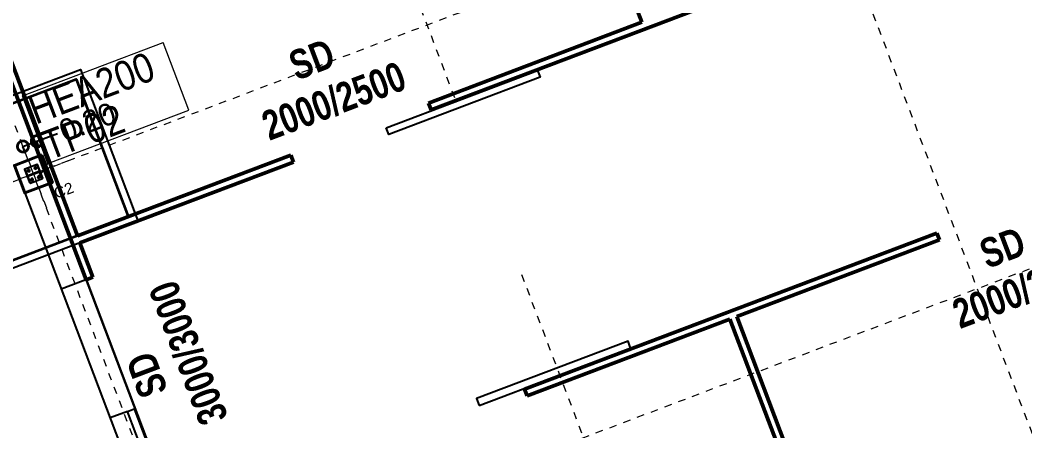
# Model space of a CAD drawing. Header units: metres. Extents: x 2164 to 2480, y 2851 to 3062.
# Drawn here: x 2218.15 to 2231.8, y 2986.38 to 2991.97 of the extents above; entities that cross this region are included whole.
import ezdxf

# ---------------------------------------------------------------- set-up
doc = ezdxf.new("R2010")
doc.units = ezdxf.units.M
doc.header["$MEASUREMENT"] = 0
doc.linetypes.add('XKITLINE00', pattern=[0])
doc.linetypes.add('XKITLINE03', pattern=[6, 3, -1, 1, -1])
doc.layers.get('0').update_dxf_attribs({"linetype": 'CONTINUOUS'})
doc.layers.get('Defpoints').update_dxf_attribs({"linetype": 'CONTINUOUS'})
for name, color, linetype, lineweight in [('Column', 7, 'CONTINUOUS', 40), ('Contour', 7, 'CONTINUOUS', 9), ('foundation', 7, 'CONTINUOUS', 35), ('Part', 2, 'CONTINUOUS', 0), ('PartMark', 3, 'CONTINUOUS', 0), ('S-GRID', 1, 'CONTINUOUS', 0)]:
    doc.layers.add(name, color=color, linetype=linetype, lineweight=lineweight)
for name, color, linetype in [('dim_axis', 251, 'CONTINUOUS'), ('plain foundation', 8, 'CONTINUOUS'), ('Porte', 8, 'CONTINUOUS'), ('Steel Section', 7, 'CONTINUOUS'), ('text', 7, 'CONTINUOUS'), ('Text01', 42, 'CONTINUOUS')]:
    doc.layers.add(name, color=color, linetype=linetype)
doc.styles.add('Andalus1', font='andlso.ttf', dxfattribs={"height": 3})
doc.styles.add('Arial', font='arial.ttf', dxfattribs={"height": 0.05})
doc.styles.add('Arial2', font='arial.ttf', dxfattribs={"height": 300})
doc.styles.get("Standard").update_dxf_attribs({"font": 'bold.shx', "bigfont": 'whgtxt.shx'})
doc.dimstyles.new('Annotative1', dxfattribs={"dimscale": 0, "dimtxt": 3, "dimasz": 3, "dimexe": 0, "dimexo": 1, "dimtad": 0, "dimtih": 1, "dimtoh": 1, "dimlfac": 0.001, "dimzin": 1, "dimdsep": 46, "dimtxsty": 'Andalus1', "dimblk": 'DOTSMALL', "dimcen": 2.5, "dimclrd": 256, "dimclre": 256, "dimclrt": 256, "dimadec": 4, "dimazin": 0, "dimtfac": 1, "dimtmove": 0, "dimatfit": 3, "dimldrblk": 'DOTSMALL', "dimfxl": 1, "dimlwd": -1, "dimlwe": -1, "dimarcsym": 0})
doc.dimstyles.get("Standard").update_dxf_attribs({"dimtxt": 0.18, "dimasz": 0.18, "dimexe": 0.18, "dimexo": 0.0625, "dimgap": 0.09, "dimtad": 0, "dimtih": 1, "dimtoh": 1, "dimdec": 4, "dimzin": 0, "dimdsep": 46, "dimtxsty": 'Standard', "dimblk": 'DOT', "dimcen": 0.09, "dimadec": 0, "dimazin": 0, "dimtfac": 1, "dimtdec": 4, "dimtofl": 0, "dimtmove": 0, "dimatfit": 3, "dimldrblk": 'DOT', "dimfxl": 1, "dimtolj": 1, "dimtzin": 0, "dimarcsym": 0})

# ---------------------------------------------------------------- blocks, each defined once
blk = doc.blocks.new('_DotSmall')
at = {"color": 0, "linetype": 'ByBlock', "const_width": 0.5}
blk.add_lwpolyline([(-0.0625, 0, 1), (0.0625, 0, 1)], format="xyb", close=True, dxfattribs=at)
blk = doc.blocks.new('*D7')
at = {"layer": 'Defpoints', "color": 0, "transparency": 16777216}
for p in [(427802, 54795), (427602, 54596), (427802, 54596)]:
    blk.add_point(p, dxfattribs=at)
at = {"layer": 'dim_axis', "transparency": 16777216}
for p, q in [((427602, 54696), (427602, 54795)), ((427602, 54795), (427802, 54795)), ((427802, 54696), (427802, 54795)), ((427802, 54795), (428102, 54795))]:
    blk.add_line(p, q, dxfattribs=at)
at = {"layer": 'dim_axis', "transparency": 16777216, "xscale": 300, "yscale": 300, "zscale": 300, "rotation": 180}
blk.add_blockref('_DotSmall', (427602, 54795), dxfattribs=at)
at = {"layer": 'dim_axis', "transparency": 16777216, "xscale": 300, "yscale": 300, "zscale": 300}
blk.add_blockref('_DotSmall', (427802, 54795), dxfattribs=at)
at = {"layer": 'dim_axis', "transparency": 16777216, "insert": (428540, 54795), "char_height": 300, "attachment_point": 5, "style": 'Andalus1'}
blk.add_mtext('0.20', dxfattribs=at)
blk = doc.blocks.new('_Dot')
at = {"color": 0, "linetype": 'ByBlock', "lineweight": -2}
blk.add_line((-0.5, 0), (-1, 0), dxfattribs=at)
at = {"color": 0, "linetype": 'ByBlock', "const_width": 0.5}
blk.add_lwpolyline([(-0.25, 0, 1), (0.25, 0, 1)], format="xyb", close=True, dxfattribs=at)
blk = doc.blocks.new('*D66')
at = {"color": 0, "lineweight": -2, "transparency": 16777216}
for start, end in [(84.4335, 99.4876), (32.1501, 45.6276)]:
    blk.add_arc((2219.808, 2971.61), 0.912, start, end, dxfattribs=at)
at = {"layer": 'Defpoints', "color": 0, "transparency": 16777216}
for p in [(2302.325, 3002.986, 10.08), (2219.346, 2972.825, 10.08), (2220.384, 2972.317), (2219.808, 2971.61, 10.08), (2214.573, 2969.62, 10.08)]:
    blk.add_point(p, dxfattribs=at)
at = {"color": 0, "lineweight": -2, "transparency": 16777216, "xscale": 0.18, "yscale": 0.18, "zscale": 0.18}
for p, rotation in [((2219.484, 2972.462), 195.1531752599875), ((2220.66, 2971.934), 296.4844251423242)]:
    blk.add_blockref('_Dot', p, dxfattribs=dict(at, rotation=rotation))
at = {"color": 0, "transparency": 16777216, "insert": (2220.181, 2972.442), "char_height": 0.18, "attachment_point": 5}
blk.add_mtext('\\A1;90°', dxfattribs=at)
blk = doc.blocks.new('*D67')
at = {"color": 0, "lineweight": -2, "transparency": 16777216}
for start, end in [(94.0673, 115.6069), (31.4342, 50.7065)]:
    blk.add_arc((2214.573, 2969.62), 0.973, start, end, dxfattribs=at)
at = {"layer": 'Defpoints', "color": 0, "transparency": 16777216}
for p in [(2302.325, 3002.986, 10.08), (2212.303, 2972.719, 10.08), (2215.118, 2970.426), (2214.573, 2969.62, 10.08), (2214.573, 2969.62, 10.08)]:
    blk.add_point(p, dxfattribs=at)
at = {"color": 0, "lineweight": -2, "transparency": 16777216, "xscale": 0.18, "yscale": 0.18, "zscale": 0.18}
for p, rotation in [((2213.998, 2970.405), 210.9145599013818), ((2215.483, 2969.965), 296.1265029166673)]:
    blk.add_blockref('_Dot', p, dxfattribs=dict(at, rotation=rotation))
at = {"color": 0, "transparency": 16777216, "insert": (2214.849, 2970.553), "char_height": 0.18, "attachment_point": 5}
blk.add_mtext('\\A1;105°', dxfattribs=at)
blk = doc.blocks.new('bng')
at = {"layer": 'Column', "lineweight": 40}
blk.add_lwpolyline([(427802.17102, 54596.04028), (427402.17102, 54596.04028), (427402.17102, 54196.04028), (427802.17102, 54196.04028)], close=True, dxfattribs=at)
at = {"layer": 'foundation'}
blk.add_lwpolyline([(426602.17101, 55396.04029), (428602.17101, 55396.04029), (428602.17101, 53396.04029), (426602.17101, 53396.04029)], close=True, dxfattribs=at)
at = {"layer": 'Part', "linetype": 'XKITLINE03', "lineweight": 0}
for p, q in [((427607.17101, 53896.04029), (427607.17101, 54896.04029)), ((428107.17101, 54396.04029), (427107.17101, 54396.04029)), ((427557.17101, 54461.04029), (427557.17101, 54461.04029))]:
    blk.add_line(p, q, dxfattribs=at)
at = {"layer": 'Part', "linetype": 'XKITLINE00', "lineweight": 0}
for p, q in [((427512.17101, 54296.04029), (427512.17101, 54496.04029)), ((427512.17101, 54496.04029), (427522.17101, 54496.04029)), ((427517.17101, 54496.04029), (427517.17101, 54501.04029)), ((427517.17101, 54501.04029), (427697.17101, 54501.04029)), ((427522.17101, 54496.04029), (427522.17101, 54399.29029)), ((427542.17101, 54469.70054), (427557.17101, 54478.36079)), ((427542.17101, 54452.38003), (427542.17101, 54469.70054)), ((427557.17101, 54478.36079), (427572.17101, 54469.70054)), ((427572.17101, 54469.70054), (427572.17101, 54452.38003)), ((427642.17101, 54469.70054), (427657.17101, 54478.36079)), ((427642.17101, 54452.38003), (427642.17101, 54469.70054)), ((427657.17101, 54478.36079), (427672.17101, 54469.70054)), ((427672.17101, 54469.70054), (427672.17101, 54452.38003)), ((427692.17101, 54496.04029), (427702.17101, 54496.04029)), ((427692.17101, 54399.29029), (427692.17101, 54496.04029)), ((427702.17101, 54476.04029), (427692.17101, 54466.04029)), ((427697.17101, 54496.04029), (427697.17101, 54501.04029)), ((427702.17101, 54496.04029), (427702.17101, 54296.04029)), ((427522.17101, 54399.29029), (427692.17101, 54399.29029)), ((427692.17101, 54392.79029), (427522.17101, 54392.79029)), ((427522.17101, 54392.79029), (427522.17101, 54296.04029)), ((427557.17101, 54443.71978), (427542.17101, 54452.38003)), ((427542.17101, 54339.70054), (427557.17101, 54348.36079)), ((427542.17101, 54322.38003), (427542.17101, 54339.70054)), ((427572.17101, 54452.38003), (427557.17101, 54443.71978)), ((427557.17101, 54348.36079), (427572.17101, 54339.70054)), ((427572.17101, 54339.70054), (427572.17101, 54322.38003)), ((427625.42101, 54399.29029), (427618.92101, 54392.79029)), ((427657.17101, 54443.71978), (427642.17101, 54452.38003)), ((427642.17101, 54339.70054), (427657.17101, 54348.36079)), ((427642.17101, 54322.38003), (427642.17101, 54339.70054)), ((427672.17101, 54452.38003), (427657.17101, 54443.71978)), ((427657.17101, 54348.36079), (427672.17101, 54339.70054)), ((427672.17101, 54339.70054), (427672.17101, 54322.38003)), ((427692.17101, 54296.04029), (427692.17101, 54392.79029)), ((427522.17101, 54296.04029), (427512.17101, 54296.04029)), ((427517.17101, 54291.04029), (427517.17101, 54296.04029)), ((427517.17101, 54291.04029), (427697.17101, 54291.04029)), ((427522.17101, 54296.04029), (427522.17101, 54296.04029)), ((427522.17101, 54296.04029), (427522.17101, 54296.04029)), ((427557.17101, 54313.71978), (427542.17101, 54322.38003)), ((427572.17101, 54322.38003), (427557.17101, 54313.71978)), ((427657.17101, 54313.71978), (427642.17101, 54322.38003)), ((427672.17101, 54322.38003), (427657.17101, 54313.71978)), ((427702.17101, 54296.04029), (427692.17101, 54296.04029)), ((427697.17101, 54291.04029), (427697.17101, 54296.04029))]:
    blk.add_line(p, q, dxfattribs=at)
for centre, start, end in [((427557.17101, 54461.04029), 90, 270), ((427557.17101, 54461.04029), 270, 90), ((427657.17101, 54461.04029), 90, 270), ((427657.17101, 54461.04029), 270, 90), ((427557.17101, 54331.04029), 90, 270), ((427557.17101, 54331.04029), 270, 90), ((427657.17101, 54331.04029), 90, 270), ((427657.17101, 54331.04029), 270, 90)]:
    blk.add_arc(centre, 10, start, end, dxfattribs=at)
at = {"layer": 'PartMark', "linetype": 'XKITLINE00', "lineweight": 0}
for p, q in [((427838.12965, 55439.48715), (429885.04371, 55439.48715)), ((427838.12965, 54459.48715), (427838.12965, 55439.48715)), ((429885.04371, 54459.48715), (429885.04371, 55439.48715)), ((427702.17101, 54358.0764), (427838.12965, 54459.48715)), ((427838.12965, 54459.48715), (429885.04371, 54459.48715))]:
    blk.add_line(p, q, dxfattribs=at)
at = {"layer": 'plain foundation'}
blk.add_lwpolyline([(426502.17101, 55496.04029), (428702.17101, 55496.04029), (428702.17101, 53296.04029), (426502.17101, 53296.04029)], close=True, dxfattribs=at)
at = {"layer": 'S-GRID', "linetype": 'XKITLINE03', "lineweight": 0}
for p, q in [((427602.17101, 37196.04029), (427602.17101, 65596.04029)), ((433322.17101, 53334.43903), (433322.17101, 65596.04029)), ((439042.17101, 41084.88534), (439042.17101, 65596.04029)), ((425102.17101, 54396.04029), (510182.17101, 54396.04029)), ((433322.17101, 41261.35741), (433322.17101, 50855.86377)), ((425102.17101, 48396.04029), (510182.17101, 48396.04029))]:
    blk.add_line(p, q, dxfattribs=at)
at = {"layer": 'Steel Section'}
for p, q in [((427522.17101, 54496.04029), (427512.17101, 54496.04029)), ((427512.17101, 54496.04029), (427512.17101, 54296.04029)), ((427522.17101, 54466.04029), (427512.17101, 54476.04029)), ((427517.17101, 54496.04029), (427517.17101, 54501.04029)), ((427517.17101, 54501.04029), (427697.17101, 54501.04029)), ((427522.17101, 54399.29029), (427522.17101, 54496.04029)), ((427557.17101, 54478.36079), (427542.17101, 54469.70054)), ((427542.17101, 54469.70054), (427542.17101, 54452.38003)), ((427572.17101, 54469.70054), (427557.17101, 54478.36079)), ((427572.17101, 54452.38003), (427572.17101, 54469.70054)), ((427657.17101, 54478.36079), (427642.17101, 54469.70054)), ((427642.17101, 54469.70054), (427642.17101, 54452.38003)), ((427672.17101, 54469.70054), (427657.17101, 54478.36079)), ((427672.17101, 54452.38003), (427672.17101, 54469.70054)), ((427702.17101, 54496.04029), (427692.17101, 54496.04029)), ((427692.17101, 54496.04029), (427692.17101, 54399.29029)), ((427697.17101, 54496.04029), (427697.17101, 54501.04029)), ((427702.17101, 54296.04029), (427702.17101, 54496.04029)), ((427692.17101, 54399.29029), (427522.17101, 54399.29029)), ((427522.17101, 54296.04029), (427522.17101, 54392.79029)), ((427522.17101, 54392.79029), (427692.17101, 54392.79029)), ((427542.17101, 54452.38003), (427557.17101, 54443.71978)), ((427557.17101, 54348.36079), (427542.17101, 54339.70054)), ((427542.17101, 54339.70054), (427542.17101, 54322.38003)), ((427557.17101, 54443.71978), (427572.17101, 54452.38003)), ((427572.17101, 54339.70054), (427557.17101, 54348.36079)), ((427557.17101, 54331.04029), (427557.17101, 54331.04029)), ((427572.17101, 54322.38003), (427572.17101, 54339.70054)), ((427595.42101, 54392.79029), (427588.92101, 54399.29029)), ((427642.17101, 54452.38003), (427657.17101, 54443.71978)), ((427657.17101, 54348.36079), (427642.17101, 54339.70054)), ((427642.17101, 54339.70054), (427642.17101, 54322.38003)), ((427657.17101, 54443.71978), (427672.17101, 54452.38003)), ((427672.17101, 54339.70054), (427657.17101, 54348.36079)), ((427672.17101, 54322.38003), (427672.17101, 54339.70054)), ((427692.17101, 54296.04029), (427692.17101, 54392.79029)), ((427512.17101, 54296.04029), (427522.17101, 54296.04029)), ((427517.17101, 54291.04029), (427517.17101, 54296.04029)), ((427517.17101, 54291.04029), (427697.17101, 54291.04029)), ((427542.17101, 54322.38003), (427557.17101, 54313.71978)), ((427557.17101, 54313.71978), (427572.17101, 54322.38003)), ((427642.17101, 54322.38003), (427657.17101, 54313.71978)), ((427657.17101, 54313.71978), (427672.17101, 54322.38003)), ((427702.17101, 54296.04029), (427692.17101, 54296.04029)), ((427697.17101, 54291.04029), (427697.17101, 54296.04029))]:
    blk.add_line(p, q, dxfattribs=at)
for centre, start, end in [((427557.17101, 54461.04029), 90, 270), ((427557.17101, 54461.04029), 270, 90), ((427657.17101, 54461.04029), 90, 270), ((427657.17101, 54461.04029), 270, 90), ((427557.17101, 54331.04029), 90, 270), ((427557.17101, 54331.04029), 270, 90), ((427657.17101, 54331.04029), 90, 270), ((427657.17101, 54331.04029), 270, 90)]:
    blk.add_arc(centre, 10, start, end, dxfattribs=at)
at = {"layer": 'PartMark', "style": 'Arial', "width": 0.85}
for s, p in [('HEA200', (427868.12965, 55009.48715)), ('TP02', (427868.12965, 54489.48715))]:
    blk.add_text(s, height=400, dxfattribs=at).set_placement(p)
at = {"layer": 'text', "insert": (427774.38722, 54115.05417), "char_height": 150, "attachment_point": 1, "style": 'Arial2'}
blk.add_mtext_dynamic_manual_height_columns('C2', width=1191.032635, gutter_width=1500, heights=[0], dxfattribs=at)
at = {"layer": 'dim_axis'}
dim = blk.add_linear_dim(base=(427802.17102, 54794.5973), p1=(427602.17101, 54596.04028), p2=(427802.17102, 54596.04028), dimstyle='Annotative1', override={"dimscale": 0, "dimtix": 0, "dimtofl": 1, "dimtmove": 0, "dimatfit": 3}, dxfattribs=at)
dim.commit()
dim.dimension.update_dxf_attribs({"geometry": '*D7', "text_midpoint": (428539.72235, 54794.5973)})

msp = doc.modelspace()

# ---------------------------------------------------------------- linework, layer by layer
at = {"color": 18, "true_color": 0x000000}
for p, q in [((2218.21726, 2989.61759), (2219.91736, 2985.12875)), ((2218.21726, 2989.61759), (2220.20071, 2984.38061)), ((2219.1433, 2988.47127), (2218.71312, 2988.30834)), ((2219.61014, 2986.64575), (2219.37635, 2986.55721))]:
    msp.add_line(p, q, dxfattribs=at)
at = {"color": 18, "lineweight": 30, "true_color": 0x000000}
msp.add_lwpolyline([(2215.33083, 2998.25519), (2290.14481, 3026.59011), (2298.64529, 3004.14591), (2223.8313, 2975.81099), (2215.33083, 2998.25519)], dxfattribs=at)
at = {"layer": 'Contour', "lineweight": 50}
for p, q in [((2226.59923, 2991.9367), (2223.1282, 3001.10142)), ((2215.45976, 2998.19709), (2218.93079, 2989.03238)), ((2216.96009, 2993.95338), (2219.04979, 2988.43585)), ((2229.6272, 2992.97658), (2223.7356, 2990.74521)), ((2226.59923, 2991.9367), (2223.70018, 2990.83873)), ((2223.7356, 2990.74521), (2223.70018, 2990.83873)), ((2221.82983, 2990.13035), (2218.93079, 2989.03238)), ((2221.86525, 2990.03684), (2218.96621, 2988.93886)), ((2221.86525, 2990.03684), (2221.82983, 2990.13035)), ((2225.0074, 2986.94961), (2230.60909, 2989.07119)), ((2227.89042, 2987.93459), (2230.64451, 2988.97767)), ((2230.64451, 2988.97767), (2230.60909, 2989.07119)), ((2218.96621, 2988.93886), (2219.1433, 2988.47127)), ((2219.04979, 2988.43585), (2219.1433, 2988.47127)), ((2225.04281, 2986.85609), (2227.7969, 2987.89917)), ((2231.26793, 2978.73446), (2227.7969, 2987.89917)), ((2231.36145, 2978.76988), (2227.89042, 2987.93459)), ((2225.04281, 2986.85609), (2225.0074, 2986.94961))]:
    msp.add_line(p, q, dxfattribs=at)
at = {"layer": 'Porte'}
for points in [[(2223.12496, 2990.50324), (2225.18235, 2991.28245), (2225.21777, 2991.18894), (2223.16038, 2990.40973)], [(2224.38967, 2986.72635), (2226.44706, 2987.50556), (2226.41164, 2987.59908), (2224.35425, 2986.81987)], [(2219.70366, 2986.68117), (2220.83705, 2983.68861), (2220.74354, 2983.65319), (2219.61014, 2986.64575)]]:
    msp.add_lwpolyline(points, close=True, dxfattribs=at)

# ---------------------------------------------------------------- block references
at = {"xscale": 0.001, "yscale": 0.001, "zscale": 0.001, "rotation": 20.74359401212605}
msp.add_blockref('bng', (1837.71702, 2787.55475), dxfattribs=at)

# ---------------------------------------------------------------- texts
at = {"layer": 'Text01', "width": 0.8}
for s, height, rotation, p in [('SD', 0.4, 20.743594, (2221.90889, 2991.14075)), ('2000/2500', 0.4, 20.743594, (2221.54028, 2990.32395)), ('LOADING / UNLOADING AREA', 0.5, 110.743594, (2218.83332, 2982.39314)), ('SD', 0.4, 20.743594, (2231.29185, 2988.58174)), ('2000/2500', 0.4, 20.743594, (2230.92324, 2987.76494)), ('3000/3000', 0.4, 110.743594, (2220.9832, 2986.56541)), ('SD', 0.4, 110.743594, (2220.1664, 2986.93402))]:
    msp.add_text(s, height=height, rotation=rotation, dxfattribs=at).set_placement(p)

# ---------------------------------------------------------------- dimensions: what is measured, and where the dimension line sits
at = {"color": 18, "true_color": 0x000000}
for base, line1, line2, picture, middle in [((2215.11804, 2970.4258), ((2214.57333, 2969.61965, 18.51721), (2302.32464, 3002.98619, 18.51721)), ((2212.30325, 2972.71879, 18.51721), (2214.57333, 2969.61965, 18.51721)), '*D67', (2214.84933, 2970.55261, 8.43721)), ((2220.38366, 2972.31663), ((2219.34567, 2972.82509, 18.51721), (2219.8077, 2971.60996, 18.51721)), ((2214.57333, 2969.61965, 18.51721), (2302.32464, 3002.98619, 18.51721)), '*D66', (2220.18114, 2972.44162, 8.43721))]:
    dim = msp.add_angular_dim_2l(base=base, line1=line1, line2=line2, dimstyle='Standard', override={"dimexo": 0.063}, dxfattribs=at)
    dim.commit()
    dim.dimension.update_dxf_attribs({"geometry": picture, "text_midpoint": middle})

doc.saveas('drawing.dxf')
